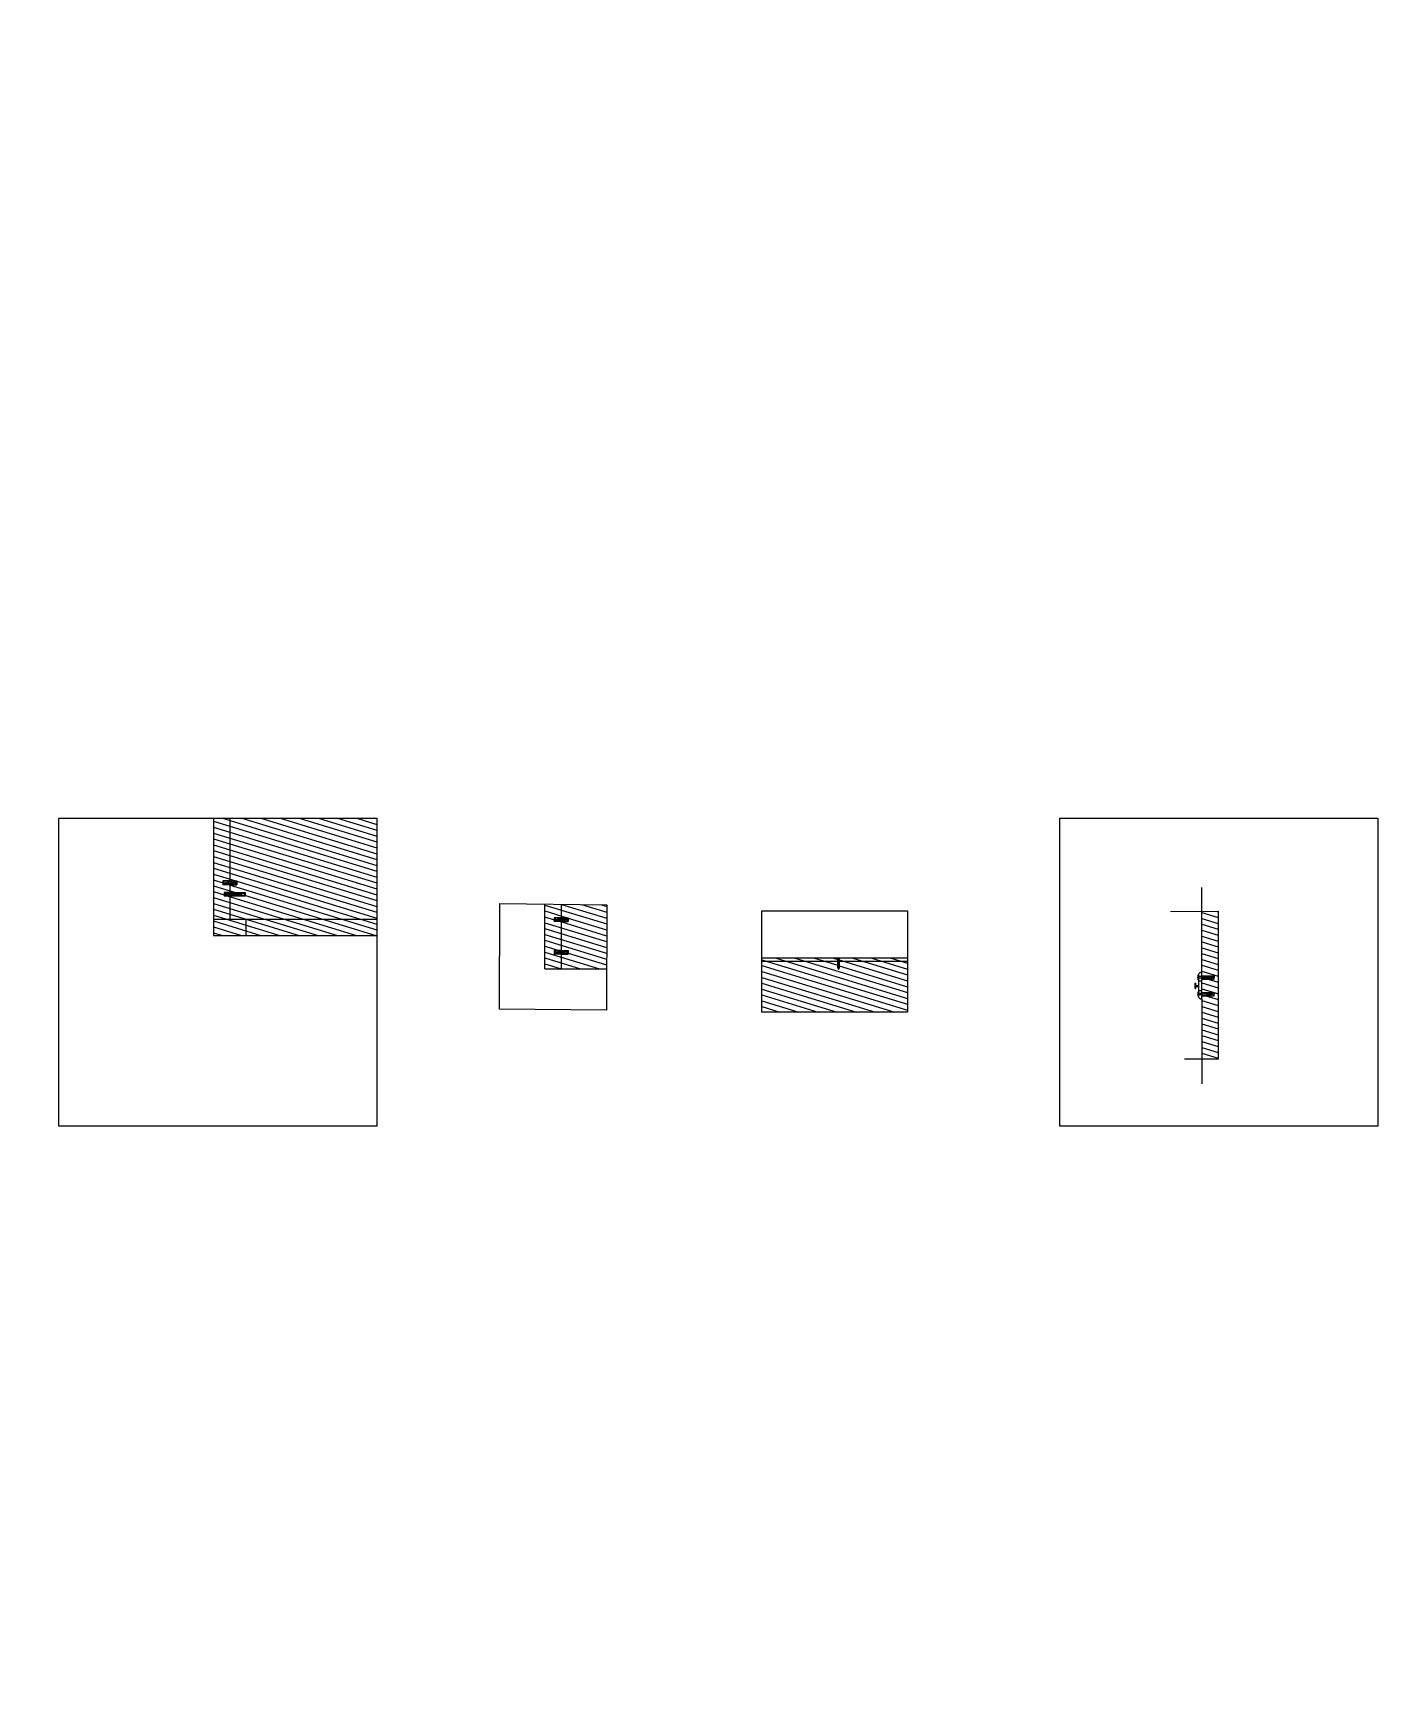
# Model space of a CAD drawing. Header units: centimetres. Extents: x 2056 to 3726, y 479 to 1259.
# Drawn here: x 3519.8 to 3725.5, y 1005.6 to 1259.1 of the extents above; entities that cross this region are included whole.
import ezdxf

# ---------------------------------------------------------------- set-up
doc = ezdxf.new("R2010")
doc.units = ezdxf.units.CM
doc.linetypes.add('CENTER2', pattern=[1.125, 0.75, -0.125, 0.125, -0.125])
doc.linetypes.add('PDF_IMPORT', pattern=[1, 0.8, -0.2])
doc.layers.add('A-FURN', color=94, linetype='Continuous')
doc.layers.add('ferramenta', color=211, linetype='Continuous')

msp = doc.modelspace()

# ---------------------------------------------------------------- hatches: boundary and pattern name
at = {"layer": 'A-FURN'}
h = msp.add_hatch(dxfattribs=at)
h.set_pattern_fill('ANSI31', color=253, scale=0.27, angle=118)
h.paths.add_polyline_path([(3277.14, 1045), (3275.29, 1045), (3275.29, 1044.01), (3277.14, 1044)])
h.paths.add_polyline_path([(3203.99, 1045), (3202.14, 1045), (3202.14, 1044.01), (3203.99, 1044.01)])
h.paths.add_polyline_path([(3197.14, 1044.99), (3197.14, 1044.99), (3195.29, 1044.99), (3195.29, 1044.01), (3197.14, 1044.01)])
h.paths.add_polyline_path([(3123.99, 1044.99), (3122.14, 1044.99), (3122.14, 1044.99), (3122.14, 1044.01), (3123.99, 1044.01)], flags=17)
h.paths.add_polyline_path([(3474.04, 1114.97), (3472.19, 1114.97), (3472.19, 1114.97), (3472.19, 1114), (3474.04, 1114)], flags=17)
h.paths.add_polyline_path([(3497.48, 1116.5), (3472.19, 1116.5), (3472.19, 1115.48), (3475.23, 1115.48), (3475.23, 1114), (3497.48, 1114)])
h.paths.add_polyline_path([(3472.19, 1139.05), (3469.69, 1139.05), (3469.69, 1091.95), (3472.19, 1091.95), (3472.19, 1114.97), (3472.19, 1114.97), (3471.32, 1114.97), (3471.32, 1115.48), (3472.19, 1115.48), (3472.19, 1116.5)])
h.paths.add_polyline_path([(3572.36, 1123.63), (3552.37, 1123.63), (3552.37, 1121.13), (3572.36, 1121.13)])
h.paths.add_polyline_path([(3552.37, 1123.63), (3547.37, 1123.63), (3547.37, 1121.13), (3552.37, 1121.13)])
h.paths.add_polyline_path([(3549.87, 1127.18), (3548.99, 1127.18), (3548.99, 1127.69), (3549.87, 1127.69), (3549.87, 1128.88), (3548.8, 1128.88), (3548.8, 1129.46), (3549.87, 1129.46), (3549.87, 1139.05), (3547.37, 1139.05), (3547.37, 1123.63), (3549.87, 1123.63)])
h.paths.add_polyline_path([(3572.36, 1139.05), (3549.87, 1139.05), (3549.87, 1129.46), (3550.94, 1129.46), (3550.94, 1128.88), (3549.87, 1128.88), (3549.87, 1127.69), (3552.27, 1127.69), (3552.27, 1127.18), (3549.87, 1127.18), (3549.87, 1123.63), (3552.37, 1123.63), (3572.36, 1123.63)])
h.paths.add_polyline_path([(3411.82, 1028.89), (3409.09, 1028.89), (3409.31, 1028.73), (3411.6, 1028.73)])
h.paths.add_polyline_path([(3410.28, 1032.16), (3409.17, 1032.16), (3409.1, 1032.05), (3409.13, 1032.04), (3410.28, 1032.04)])
h.paths.add_polyline_path([(3411.74, 1032.16), (3410.63, 1032.16), (3410.63, 1032.04), (3411.82, 1032.04)])
h.paths.add_polyline_path([(3411.82, 1032.04), (3410.63, 1032.04), (3410.63, 1029.93), (3410.28, 1029.93), (3410.28, 1032.04), (3409.13, 1032.04), (3409.09, 1032.04), (3409.09, 1028.89), (3411.82, 1028.89)])
h.paths.add_polyline_path([(3415.28, 1032.16), (3414.17, 1032.16), (3414.09, 1032.04), (3415.28, 1032.04)])
h.paths.add_polyline_path([(3416.74, 1032.16), (3415.64, 1032.16), (3415.64, 1032.04), (3416.82, 1032.04)])
h.paths.add_polyline_path([(3416.82, 1032.04), (3415.64, 1032.04), (3415.64, 1029.93), (3415.28, 1029.93), (3415.28, 1032.04), (3414.09, 1032.04), (3414.09, 1028.89), (3416.82, 1028.89)])
h.paths.add_polyline_path([(3416.82, 1028.89), (3414.09, 1028.89), (3414.31, 1028.73), (3416.6, 1028.73)])
h.paths.add_polyline_path([(3600.59, 1123.24), (3599.52, 1123.24), (3599.52, 1123.83), (3600.59, 1123.83), (3600.59, 1125.88), (3598.09, 1125.91), (3598.09, 1116.04), (3600.59, 1116.04), (3600.59, 1118.24), (3599.52, 1118.24), (3599.52, 1118.83), (3600.59, 1118.83)])
h.paths.add_polyline_path([(3607.54, 1125.8), (3600.59, 1125.88), (3600.59, 1123.83), (3601.66, 1123.83), (3601.66, 1123.24), (3600.59, 1123.24), (3600.59, 1118.83), (3601.66, 1118.83), (3601.66, 1118.24), (3600.59, 1118.24), (3600.59, 1116.04), (3600.59, 1116.04), (3607.51, 1116.04)])
h.paths.add_polyline_path([(3653.57, 1117.14), (3643.1, 1117.14), (3643.1, 1117.14), (3643.1, 1116.18), (3642.98, 1115.9), (3642.87, 1116.18), (3642.87, 1117.14), (3631.29, 1117.14), (3631.29, 1109.4), (3653.57, 1109.4)])
h.paths.add_polyline_path([(3653.57, 1117.64), (3643.1, 1117.64), (3643.1, 1117.14), (3653.57, 1117.14)])
h.paths.add_polyline_path([(3642.87, 1117.64), (3631.29, 1117.64), (3631.29, 1117.14), (3642.87, 1117.14)])
h.paths.add_polyline_path([(3415.32, 1034.75), (3412.96, 1034.75), (3412.96, 1032.25), (3415.32, 1032.25)])
h.paths.add_polyline_path([(3417.96, 1034.75), (3415.6, 1034.75), (3415.6, 1032.25), (3417.96, 1032.25)])
h.paths.add_polyline_path([(3397.24, 1139.05), (3394.74, 1139.05), (3394.74, 1112.68), (3395.28, 1112.68), (3395.28, 1112.39), (3394.74, 1112.39), (3394.74, 1091.95), (3397.24, 1091.95)])
h.paths.add_polyline_path([(3394.74, 1115.15), (3373.21, 1115.15), (3373.21, 1112.65), (3394.06, 1112.65), (3394.18, 1112.75), (3394.18, 1113.3), (3394.58, 1113.3), (3394.58, 1112.75), (3394.69, 1112.65), (3394.74, 1112.65), (3394.74, 1112.68)])
h.paths.add_polyline_path([(3410.31, 1034.75), (3407.96, 1034.75), (3407.96, 1032.25), (3410.31, 1032.25)])
h.paths.add_polyline_path([(3412.96, 1034.75), (3410.6, 1034.75), (3410.6, 1032.25), (3412.96, 1032.25)])
h.paths.add_polyline_path([(3407.96, 1034.75), (3386.56, 1034.75), (3386.56, 1032.25), (3407.96, 1032.25)])
h.paths.add_polyline_path([(3435.23, 1034.75), (3417.96, 1034.75), (3417.96, 1032.25), (3435.23, 1032.25)])
h.paths.add_polyline_path([(3197.14, 1146.26), (3122.14, 1146.26), (3122.14, 1143.76), (3197.14, 1143.76)])
h.paths.add_polyline_path([(3197.14, 1115.51), (3122.14, 1115.51), (3122.14, 1113.01), (3122.19, 1113.01), (3122.3, 1113.12), (3122.3, 1113.67), (3122.7, 1113.67), (3122.7, 1113.12), (3122.81, 1113.01), (3196.47, 1113.01), (3196.58, 1113.12), (3196.58, 1113.67), (3196.98, 1113.67), (3196.98, 1113.12), (3197.09, 1113.01), (3197.14, 1113.01)])
h.paths.add_polyline_path([(3277.14, 1146.26), (3202.14, 1146.26), (3202.14, 1143.76), (3277.14, 1143.76)])
h.paths.add_polyline_path([(3276.58, 1113.66), (3276.98, 1113.66), (3276.98, 1113.11), (3277.09, 1113), (3277.14, 1113), (3277.14, 1113.04), (3277.14, 1115.5), (3202.14, 1115.51), (3202.14, 1113.01), (3202.19, 1113.01), (3202.3, 1113.12), (3202.3, 1113.67), (3202.7, 1113.67), (3202.7, 1113.12), (3202.81, 1113.01), (3276.47, 1113), (3276.58, 1113.11)])
h.paths.add_polyline_path([(3277.14, 1083.51), (3202.14, 1083.51), (3202.14, 1080.95), (3202.3, 1081.1), (3202.3, 1081.67), (3202.7, 1081.67), (3202.7, 1081.1), (3202.79, 1081.01), (3276.47, 1081.01), (3276.58, 1081.11), (3276.58, 1081.66), (3276.98, 1081.66), (3276.98, 1081.11), (3277.09, 1081.01), (3277.14, 1081.01)])
h.paths.add_polyline_path([(3197.14, 1083.51), (3122.14, 1083.51), (3122.14, 1081.01), (3122.19, 1081.01), (3122.3, 1081.12), (3122.3, 1081.67), (3122.7, 1081.67), (3122.7, 1081.12), (3122.81, 1081.01), (3196.47, 1081.01), (3196.58, 1081.12), (3196.58, 1081.67), (3196.98, 1081.67), (3196.98, 1081.12), (3197.09, 1081.01), (3197.14, 1081.01)])
h.paths.add_polyline_path([(3194.1, 1045.5), (3197.14, 1045.5), (3197.14, 1046.51), (3122.14, 1046.51), (3122.14, 1045.5), (3125.18, 1045.5), (3125.18, 1044.01), (3194.1, 1044.01)])
h.paths.add_polyline_path([(3277.14, 1046.5), (3202.14, 1046.51), (3202.14, 1045.51), (3205.18, 1045.51), (3205.18, 1044.01), (3274.1, 1044.01), (3274.1, 1045.51), (3277.14, 1045.51)])
h.paths.add_polyline_path([(3197.14, 1019.51), (3122.14, 1019.51), (3122.14, 1017.01), (3122.19, 1017.01), (3122.3, 1017.12), (3122.3, 1017.67), (3122.7, 1017.67), (3122.7, 1017.12), (3122.81, 1017.01), (3196.47, 1017.01), (3196.58, 1017.12), (3196.58, 1017.67), (3196.98, 1017.67), (3196.98, 1017.12), (3197.09, 1017.01), (3197.14, 1017.01)])
h.paths.add_polyline_path([(3277.14, 1019.51), (3202.14, 1019.51), (3202.14, 1017.01), (3202.19, 1017.01), (3202.3, 1017.12), (3202.3, 1017.67), (3202.7, 1017.67), (3202.7, 1017.12), (3202.81, 1017.01), (3276.47, 1017.01), (3276.58, 1017.11), (3276.58, 1017.66), (3276.98, 1017.66), (3276.98, 1017.11), (3277.14, 1016.96)])
h.paths.add_polyline_path([(3197.14, 987.5), (3122.14, 987.5), (3122.14, 985.01), (3122.19, 985.01), (3122.3, 985.12), (3122.3, 985.67), (3122.7, 985.67), (3122.7, 985.12), (3122.81, 985.01), (3196.47, 985.01), (3196.58, 985.12), (3196.58, 985.67), (3196.98, 985.67), (3196.98, 985.12), (3197.14, 984.97)])
h.paths.add_polyline_path([(3277.14, 987.51), (3202.14, 987.51), (3202.14, 985.01), (3202.19, 985.01), (3202.3, 985.12), (3202.3, 985.67), (3202.7, 985.67), (3202.7, 985.12), (3202.81, 985.01), (3276.47, 985.01), (3276.58, 985.11), (3276.58, 985.66), (3276.98, 985.66), (3276.98, 985.11), (3277.14, 984.96)])
h.paths.add_polyline_path([(3197.14, 955.22), (3196.07, 955.22), (3196.07, 955.8), (3197.14, 955.8), (3197.14, 956.76), (3122.14, 956.76), (3122.14, 955.8), (3123.21, 955.8), (3123.21, 955.22), (3122.14, 955.22), (3122.14, 954.26), (3197.14, 954.26)])
h.paths.add_polyline_path([(3277.14, 956.76), (3202.14, 956.76), (3202.14, 955.8), (3203.21, 955.8), (3203.21, 955.22), (3202.14, 955.22), (3202.14, 954.26), (3277.14, 954.26), (3277.14, 955.22), (3276.07, 955.22), (3276.07, 955.8), (3277.14, 955.8)])
h.paths.add_polyline_path([(3197.14, 951.47), (3196.07, 951.47), (3196.07, 952.05), (3197.14, 952.05), (3197.14, 954.26), (3122.14, 954.26), (3122.14, 952.05), (3123.21, 952.05), (3123.21, 951.47), (3122.14, 951.47), (3122.14, 947.05), (3123.21, 947.05), (3123.21, 946.47), (3122.14, 946.47), (3122.14, 944.26), (3122.14, 944.26), (3197.14, 944.26), (3197.14, 946.47), (3196.07, 946.47), (3196.07, 947.05), (3197.14, 947.05)])
h.paths.add_polyline_path([(2972.57, 987.5), (2947.57, 987.5), (2947.57, 985.01), (2972.57, 985.01)])
h.paths.add_polyline_path([(2972.57, 1019.51), (2947.57, 1019.51), (2947.57, 1017.01), (2972.57, 1017.01)])
h.paths.add_polyline_path([(2972.57, 956.76), (2947.57, 956.76), (2947.57, 955.62), (2947.57, 955.62), (2948.52, 955.62), (2948.81, 955.5), (2948.52, 955.39), (2947.57, 955.39), (2947.57, 954.26), (2972.57, 954.26)])
h.paths.add_polyline_path([(2972.57, 954.26), (2970.21, 954.26), (2970.21, 944.26), (2972.57, 944.26)])
h.paths.add_polyline_path([(2970.21, 954.26), (2967.71, 954.26), (2967.71, 944.26), (2970.21, 944.26)])
h.paths.add_polyline_path([(2947.57, 958.31), (2947.07, 958.31), (2947.07, 955.62), (2947.57, 955.62)])
h.paths.add_polyline_path([(2947.57, 955.39), (2947.07, 955.39), (2947.07, 953.26), (2947.57, 953.26)])
h.paths.add_polyline_path([(2972.57, 1083.51), (2947.57, 1083.51), (2947.57, 1081.01), (2972.57, 1081.01)])
h.paths.add_polyline_path([(2972.57, 1046.51), (2947.57, 1046.51), (2947.57, 1045.38), (2948.52, 1045.38), (2948.81, 1045.26), (2948.52, 1045.15), (2947.57, 1045.15), (2947.57, 1044.01), (2972.57, 1044.01)])
h.paths.add_polyline_path([(2972.57, 1115.51), (2947.57, 1115.51), (2947.57, 1113.01), (2972.57, 1113.01)])
h.paths.add_polyline_path([(2972.57, 1146.26), (2947.57, 1146.26), (2947.57, 1145.13), (2947.57, 1145.13), (2948.52, 1145.13), (2948.81, 1145.01), (2948.52, 1144.9), (2947.57, 1144.9), (2947.57, 1143.76), (2972.57, 1143.76)])
h.paths.add_polyline_path([(2947.57, 1146.26), (2947.07, 1146.26), (2947.07, 1145.13), (2947.57, 1145.13)])
h.paths.add_polyline_path([(3199.64, 1146.26), (3198.83, 1146.26), (3197.14, 1146.26), (3197.14, 1143.76), (3197.14, 1113.05), (3197.68, 1113.05), (3197.68, 1112.75), (3197.14, 1112.75), (3197.14, 1081.05), (3197.68, 1081.05), (3197.68, 1080.76), (3197.14, 1080.76), (3197.14, 1045.5), (3198.02, 1045.5), (3198.02, 1044.99), (3197.14, 1044.99), (3197.14, 1017.05), (3197.68, 1017.05), (3197.68, 1016.76), (3197.14, 1016.76), (3197.14, 985.05), (3197.68, 985.05), (3197.68, 984.76), (3197.14, 984.76), (3197.14, 955.8), (3198.21, 955.8), (3198.21, 955.22), (3197.14, 955.22), (3197.14, 954.26), (3197.14, 952.05), (3198.21, 952.05), (3198.21, 951.47), (3197.14, 951.47), (3197.14, 947.05), (3198.21, 947.05), (3198.21, 946.47), (3197.14, 946.47), (3197.14, 944.26), (3199.64, 944.26)])
h.paths.add_polyline_path([(3022.57, 1256.61), (3021.53, 1256.61), (3021.53, 1257.17), (3022.57, 1257.17), (3022.57, 1259.14), (3020.07, 1259.14), (3020.07, 1231.64), (3022.57, 1231.64), (3022.57, 1235.18), (3021.69, 1235.18), (3021.69, 1235.69), (3022.57, 1235.69), (3022.57, 1236.89), (3021.5, 1236.89), (3021.5, 1237.47), (3022.57, 1237.47), (3022.57, 1250.81), (3021.5, 1250.81), (3021.5, 1251.39), (3022.57, 1251.39), (3022.57, 1252.59), (3021.69, 1252.59), (3021.69, 1253.1), (3022.57, 1253.1)])
h.paths.add_polyline_path([(3025.07, 1231.64), (3020.07, 1231.64), (3020.07, 1229.14), (3025.07, 1229.14)])
h.paths.add_polyline_path([(3055.07, 1231.64), (3025.07, 1231.64), (3025.07, 1229.14), (3055.07, 1229.14)])
h.paths.add_polyline_path([(3057.43, 1231.64), (3055.07, 1231.64), (3055.07, 1229.14), (3057.43, 1229.14)])
h.paths.add_polyline_path([(3060.07, 1231.64), (3057.71, 1231.64), (3057.71, 1229.14), (3060.07, 1229.14)])
h.paths.add_polyline_path([(3062.43, 1231.64), (3060.07, 1231.64), (3060.07, 1229.14), (3062.43, 1229.14)])
h.paths.add_polyline_path([(3065.07, 1231.64), (3062.71, 1231.64), (3062.71, 1229.14), (3065.07, 1229.14)])
h.paths.add_polyline_path([(3095.07, 1231.64), (3065.07, 1231.64), (3065.07, 1229.14), (3095.07, 1229.14)])
h.paths.add_polyline_path([(3100.07, 1231.64), (3095.07, 1231.64), (3095.07, 1229.14), (3100.07, 1229.14)])
h.paths.add_polyline_path([(3105.07, 1231.64), (3100.07, 1231.64), (3100.07, 1229.14), (3105.07, 1229.14)])
h.paths.add_polyline_path([(3102.57, 1235.18), (3101.69, 1235.18), (3101.69, 1235.69), (3102.57, 1235.69), (3102.57, 1236.89), (3101.5, 1236.89), (3101.5, 1237.47), (3102.57, 1237.47), (3102.57, 1250.81), (3101.5, 1250.81), (3101.5, 1251.39), (3102.57, 1251.39), (3102.57, 1252.59), (3101.69, 1252.59), (3101.69, 1253.1), (3102.57, 1253.1), (3102.57, 1256.61), (3101.53, 1256.61), (3101.53, 1257.17), (3102.57, 1257.17), (3102.57, 1259.14), (3100.07, 1259.14), (3100.07, 1231.64), (3100.07, 1231.64), (3102.57, 1231.64)])
h.paths.add_polyline_path([(3100.07, 1259.14), (3097.57, 1259.14), (3097.57, 1257.17), (3098.6, 1257.17), (3098.6, 1256.61), (3097.57, 1256.61), (3097.57, 1253.1), (3098.44, 1253.1), (3098.44, 1252.59), (3097.57, 1252.59), (3097.57, 1251.39), (3098.64, 1251.39), (3098.64, 1250.81), (3097.57, 1250.81), (3097.57, 1237.47), (3098.64, 1237.47), (3098.64, 1236.89), (3097.57, 1236.89), (3097.57, 1235.69), (3098.44, 1235.69), (3098.44, 1235.18), (3097.57, 1235.18), (3097.57, 1231.64), (3100.07, 1231.64)])
h.paths.add_polyline_path([(3033.16, 1257.14), (3021.57, 1257.14), (3021.57, 1256.64), (3033.16, 1256.64)])
h.paths.add_polyline_path([(3043.86, 1257.14), (3033.38, 1257.14), (3033.38, 1256.64), (3043.86, 1256.64)], flags=17)
h.paths.add_polyline_path([(3054.56, 1257.14), (3044.08, 1257.14), (3044.08, 1256.64), (3054.56, 1256.64)], flags=17)
h.paths.add_polyline_path([(3065.36, 1257.14), (3054.78, 1257.14), (3054.78, 1256.64), (3065.36, 1256.64)], flags=17)
h.paths.add_polyline_path([(3076.06, 1257.14), (3065.58, 1257.14), (3065.58, 1256.64), (3076.06, 1256.64)], flags=17)
h.paths.add_polyline_path([(3086.76, 1257.14), (3076.28, 1257.14), (3076.28, 1256.64), (3086.76, 1256.64)], flags=17)
h.paths.add_polyline_path([(3098.57, 1257.14), (3086.98, 1257.14), (3086.98, 1256.64), (3098.57, 1256.64)])
h.paths.add_polyline_path([(3113.16, 1257.14), (3101.57, 1257.14), (3101.57, 1256.64), (3113.16, 1256.64)])
h.paths.add_polyline_path([(3123.86, 1257.14), (3113.38, 1257.14), (3113.38, 1256.64), (3123.86, 1256.64)], flags=17)
h.paths.add_polyline_path([(3134.56, 1257.14), (3124.08, 1257.14), (3124.08, 1256.64), (3134.56, 1256.64)], flags=17)
h.paths.add_polyline_path([(3145.36, 1257.14), (3134.78, 1257.14), (3134.78, 1256.64), (3145.36, 1256.64)], flags=17)
h.paths.add_polyline_path([(3156.06, 1257.14), (3145.58, 1257.14), (3145.58, 1256.64), (3156.06, 1256.64)], flags=17)
h.paths.add_polyline_path([(3166.76, 1257.14), (3156.28, 1257.14), (3156.28, 1256.64), (3166.76, 1256.64)], flags=17)
h.paths.add_polyline_path([(3178.57, 1257.14), (3166.98, 1257.14), (3166.98, 1256.64), (3178.57, 1256.64)])
h.paths.add_polyline_path([(3180.07, 1259.14), (3177.57, 1259.14), (3177.57, 1257.17), (3178.6, 1257.17), (3178.6, 1256.61), (3177.57, 1256.61), (3177.57, 1253.1), (3178.45, 1253.1), (3178.45, 1252.59), (3177.57, 1252.59), (3177.57, 1251.39), (3177.57, 1251.39), (3178.64, 1251.39), (3178.64, 1250.81), (3177.57, 1250.81), (3177.57, 1237.47), (3178.64, 1237.47), (3178.64, 1236.89), (3177.57, 1236.89), (3177.57, 1235.69), (3178.44, 1235.69), (3178.44, 1235.18), (3177.57, 1235.18), (3177.57, 1231.64), (3180.07, 1231.64)])
h.paths.add_polyline_path([(3180.07, 1231.64), (3177.57, 1231.64), (3175.07, 1231.64), (3175.07, 1229.14), (3180.07, 1229.14)])
h.paths.add_polyline_path([(3175.07, 1231.64), (3145.07, 1231.64), (3145.07, 1229.14), (3175.07, 1229.14)])
h.paths.add_polyline_path([(3145.07, 1231.64), (3142.71, 1231.64), (3142.71, 1229.14), (3145.07, 1229.14)])
h.paths.add_polyline_path([(3142.43, 1231.64), (3140.07, 1231.64), (3140.07, 1229.14), (3142.43, 1229.14)])
h.paths.add_polyline_path([(3140.07, 1231.64), (3137.7, 1231.64), (3137.7, 1229.14), (3140.07, 1229.14)])
h.paths.add_polyline_path([(3137.42, 1231.64), (3135.07, 1231.64), (3135.07, 1229.14), (3137.42, 1229.14)])
h.paths.add_polyline_path([(3135.07, 1231.64), (3105.07, 1231.64), (3105.07, 1229.14), (3135.07, 1229.14)])
h.paths.add_polyline_path([(3097.57, 1250.81), (3096.5, 1250.81), (3096.5, 1251.39), (3097.57, 1251.39), (3097.57, 1252.59), (3095.17, 1252.59), (3095.17, 1253.1), (3097.57, 1253.1), (3097.57, 1256.64), (3086.98, 1256.64), (3086.98, 1255.68), (3086.87, 1255.4), (3086.86, 1255.43), (3086.95, 1255.68), (3086.95, 1257.17), (3086.76, 1257.17), (3086.76, 1256.64), (3076.28, 1256.64), (3076.28, 1256.64), (3076.28, 1255.68), (3076.17, 1255.4), (3076.06, 1255.68), (3076.06, 1256.64), (3065.58, 1256.64), (3065.58, 1255.68), (3065.47, 1255.4), (3065.46, 1255.43), (3065.55, 1255.68), (3065.55, 1257.17), (3065.36, 1257.17), (3065.36, 1256.64), (3054.78, 1256.64), (3054.78, 1256.64), (3054.78, 1255.68), (3054.67, 1255.4), (3054.56, 1255.68), (3054.56, 1256.64), (3044.08, 1256.64), (3044.08, 1255.68), (3043.97, 1255.4), (3043.96, 1255.43), (3044.05, 1255.68), (3044.05, 1257.17), (3043.86, 1257.17), (3043.86, 1256.64), (3033.38, 1256.64), (3033.38, 1256.64), (3033.38, 1255.68), (3033.27, 1255.4), (3033.16, 1255.68), (3033.16, 1256.64), (3022.57, 1256.64), (3022.57, 1253.1), (3024.97, 1253.1), (3024.97, 1252.59), (3022.57, 1252.59), (3022.57, 1251.39), (3023.64, 1251.39), (3023.64, 1250.81), (3022.57, 1250.81), (3022.57, 1237.47), (3023.64, 1237.47), (3023.64, 1236.89), (3022.57, 1236.89), (3022.57, 1235.69), (3024.97, 1235.69), (3024.97, 1235.18), (3022.57, 1235.18), (3022.57, 1231.64), (3025.07, 1231.64), (3055.07, 1231.64), (3057.17, 1231.64), (3057.17, 1231.74), (3057.25, 1231.74, -0.08048), (3057.89, 1231.74), (3057.96, 1231.74), (3062.17, 1231.65), (3062.17, 1231.74), (3062.25, 1231.74, -0.08048), (3062.89, 1231.74), (3062.96, 1231.74), (3097.57, 1231.7), (3097.57, 1235.18), (3095.17, 1235.18), (3095.17, 1235.69), (3097.57, 1235.69), (3097.57, 1236.89), (3096.5, 1236.89), (3096.5, 1237.47), (3097.57, 1237.47)])
h.paths.add_polyline_path([(3177.57, 1250.81), (3176.5, 1250.81), (3176.5, 1251.39), (3177.57, 1251.39), (3177.57, 1252.59), (3175.17, 1252.59), (3175.17, 1253.1), (3177.57, 1253.1), (3177.57, 1256.64), (3166.98, 1256.64), (3166.98, 1255.68), (3166.87, 1255.4), (3166.85, 1255.43), (3166.94, 1255.69), (3166.94, 1257.18), (3166.76, 1257.18), (3166.76, 1256.64), (3156.28, 1256.64), (3156.28, 1256.64), (3156.28, 1255.68), (3156.17, 1255.4), (3156.06, 1255.68), (3156.06, 1256.64), (3145.58, 1256.64), (3145.58, 1255.68), (3145.47, 1255.4), (3145.36, 1255.68), (3145.36, 1256.64), (3134.78, 1256.64), (3134.78, 1256.64), (3134.78, 1255.68), (3134.67, 1255.4), (3134.56, 1255.68), (3134.56, 1256.64), (3124.08, 1256.64), (3124.08, 1255.68), (3123.97, 1255.4), (3123.86, 1255.68), (3123.86, 1256.64), (3113.38, 1256.64), (3113.38, 1256.64), (3113.38, 1255.68), (3113.27, 1255.4), (3113.16, 1255.68), (3113.16, 1256.64), (3102.57, 1256.64), (3102.57, 1253.1), (3104.97, 1253.1), (3104.97, 1252.59), (3102.57, 1252.59), (3102.57, 1251.39), (3103.64, 1251.39), (3103.64, 1250.81), (3102.57, 1250.81), (3102.57, 1237.47), (3103.64, 1237.47), (3103.64, 1236.89), (3102.57, 1236.89), (3102.57, 1235.69), (3104.97, 1235.69), (3104.97, 1235.18), (3102.57, 1235.18), (3102.57, 1231.64), (3137.17, 1231.64), (3137.17, 1231.74), (3137.25, 1231.74, -0.08048), (3137.89, 1231.74), (3137.96, 1231.74), (3142.17, 1231.65), (3142.17, 1231.74), (3142.25, 1231.74, -0.08048), (3142.89, 1231.74), (3142.96, 1231.74), (3177.57, 1231.65), (3177.57, 1235.18), (3175.17, 1235.18), (3175.17, 1235.69), (3177.57, 1235.69), (3177.57, 1236.89), (3177.57, 1236.89), (3176.5, 1236.89), (3176.5, 1237.47), (3177.57, 1237.47)])
h.paths.add_polyline_path([(3166.76, 1255.68), (3166.76, 1256.64), (3166.79, 1257.18), (3166.79, 1255.69)], flags=16)
h = msp.add_hatch(dxfattribs=at)
h.set_pattern_fill('ANSI31', color=253, scale=0.27, angle=118)
h.paths.add_polyline_path([(3701.08, 1124.82), (3698.58, 1124.81), (3698.58, 1115.44), (3698.58, 1114.96), (3700.48, 1114.96), (3700.48, 1114.71), (3700.48, 1114.46), (3698.58, 1114.46), (3698.58, 1112.39), (3700.48, 1112.39), (3700.48, 1112.13), (3700.48, 1111.88), (3698.58, 1111.88), (3698.58, 1111.44), (3698.58, 1102.19), (3701.08, 1102.19)])

# ---------------------------------------------------------------- linework, layer by layer
at = {"layer": 'A-FURN', "color": 137}
for p, q in [((3547.37, 1139.05), (3547.37, 1121.13)), ((3549.87, 1139.05), (3549.87, 1129.46)), ((3549.87, 1129.46), (3548.8, 1129.46)), ((3548.8, 1129.46), (3548.8, 1128.88)), ((3549.87, 1128.88), (3548.8, 1128.88)), ((3549.87, 1129.46), (3550.94, 1129.46)), ((3549.87, 1128.88), (3549.87, 1127.69)), ((3549.87, 1128.88), (3550.94, 1128.88)), ((3550.94, 1129.46), (3550.94, 1128.88)), ((3698.58, 1115.44), (3698.58, 1128.44)), ((3549.87, 1127.69), (3548.99, 1127.69)), ((3548.99, 1127.69), (3548.99, 1127.18)), ((3548.99, 1127.18), (3549.87, 1127.18)), ((3549.87, 1127.69), (3552.27, 1127.69)), ((3549.87, 1127.18), (3552.27, 1127.18)), ((3549.87, 1127.18), (3549.87, 1123.63)), ((3598.09, 1116.04), (3598.09, 1125.91)), ((3600.59, 1125.88), (3600.59, 1123.83)), ((3600.59, 1125.88), (3600.59, 1123.83)), ((3547.37, 1123.63), (3572.36, 1123.63)), ((3552.37, 1121.13), (3552.37, 1123.63)), ((3599.52, 1123.83), (3599.52, 1123.24)), ((3600.59, 1123.83), (3599.52, 1123.83)), ((3599.52, 1123.83), (3599.52, 1123.24)), ((3600.59, 1123.83), (3601.66, 1123.83)), ((3600.59, 1123.83), (3601.66, 1123.83)), ((3601.66, 1123.83), (3601.66, 1123.24)), ((3601.66, 1123.83), (3601.66, 1123.24)), ((3693.78, 1124.79), (3701.08, 1124.82)), ((3701.08, 1124.82), (3701.08, 1102.19)), ((3547.37, 1121.13), (3572.36, 1121.13)), ((3600.59, 1123.24), (3599.52, 1123.24)), ((3600.59, 1123.24), (3599.52, 1123.24)), ((3600.59, 1123.24), (3601.66, 1123.24)), ((3600.59, 1123.24), (3600.59, 1118.83)), ((3599.52, 1118.83), (3599.52, 1118.24)), ((3600.59, 1118.83), (3599.52, 1118.83)), ((3599.52, 1118.83), (3599.52, 1118.24)), ((3600.59, 1118.24), (3599.52, 1118.24)), ((3600.59, 1118.24), (3599.52, 1118.24)), ((3600.59, 1118.83), (3601.66, 1118.83)), ((3600.59, 1118.83), (3601.66, 1118.83)), ((3600.59, 1118.24), (3601.66, 1118.24)), ((3600.59, 1118.24), (3601.66, 1118.24)), ((3600.59, 1118.24), (3600.59, 1116.04)), ((3601.66, 1118.83), (3601.66, 1118.24)), ((3601.66, 1118.83), (3601.66, 1118.24)), ((3598.09, 1116.04), (3600.59, 1116.04)), ((3600.59, 1116.04), (3607.51, 1116.04)), ((3642.87, 1117.64), (3631.29, 1117.64)), ((3642.87, 1117.14), (3631.29, 1117.14)), ((3642.87, 1117.64), (3642.87, 1117.14)), ((3642.87, 1117.14), (3642.87, 1116.18)), ((3642.87, 1116.18), (3642.98, 1115.9)), ((3643.1, 1116.18), (3642.98, 1115.9)), ((3653.57, 1117.64), (3643.1, 1117.64)), ((3643.1, 1117.64), (3643.1, 1117.14)), ((3653.57, 1117.14), (3643.1, 1117.14)), ((3643.1, 1117.14), (3643.1, 1116.18)), ((3698.58, 1114.96), (3700.48, 1114.96)), ((3698.58, 1114.46), (3700.48, 1114.46)), ((3700.48, 1114.96), (3700.48, 1114.71)), ((3700.48, 1114.46), (3700.48, 1114.71)), ((3698.58, 1112.39), (3700.48, 1112.39)), ((3698.58, 1111.88), (3700.48, 1111.88)), ((3698.58, 1111.44), (3698.58, 1098.44)), ((3700.48, 1112.39), (3700.48, 1112.13)), ((3700.48, 1111.88), (3700.48, 1112.13)), ((3701.08, 1102.19), (3695.92, 1102.19))]:
    msp.add_line(p, q, dxfattribs=at)
at = {"layer": 'A-FURN', "color": 137, "linetype": 'PDF_IMPORT'}
msp.add_line((3552.27, 1127.18), (3552.27, 1127.69), dxfattribs=at)
at = {"layer": 'A-FURN'}
msp.add_line((3600.59, 1118.83), (3599.52, 1118.83), dxfattribs=at)
at = {"layer": 'A-FURN', "linetype": 'Continuous'}
for p, q in [((3600.64, 1117.3), (3600.59, 1117.31)), ((3698.63, 1109.62), (3698.58, 1109.63))]:
    msp.add_line(p, q, dxfattribs=at)
at = {"layer": 'A-FURN', "color": 239, "linetype": 'Continuous'}
for p, q in [((3699.57, 1112.02), (3699.55, 1112.03)), ((3699.71, 1111.98), (3699.6, 1112.01)), ((3699.82, 1112.24), (3699.78, 1112.26))]:
    msp.add_line(p, q, dxfattribs=at)
at = {"layer": 'A-FURN'}
for points in [[(3523.7, 1139.05), (3572.36, 1139.05), (3572.36, 1091.95), (3523.7, 1091.95)], [(3676.84, 1139.05), (3725.5, 1139.05), (3725.5, 1091.95), (3676.84, 1091.95)], [(3591.2, 1125.99), (3607.54, 1125.8), (3607.49, 1109.68), (3591.16, 1109.87)], [(3631.29, 1124.88), (3653.57, 1124.88), (3653.57, 1109.4), (3631.29, 1109.4)]]:
    msp.add_lwpolyline(points, close=True, dxfattribs=at)
at = {"layer": 'ferramenta', "color": 239, "transparency": 33554687}
for p, q in [((3548.86, 1129.34), (3548.96, 1129.41)), ((3548.86, 1129), (3548.86, 1129.34)), ((3548.86, 1129), (3548.96, 1128.93)), ((3548.96, 1129.19), (3550.24, 1129.41)), ((3550.77, 1129.41), (3548.96, 1129.41)), ((3548.96, 1128.93), (3548.96, 1129.41)), ((3548.96, 1129.04), (3550.77, 1129.34)), ((3550.77, 1128.93), (3548.96, 1128.93)), ((3550.77, 1129.18), (3549.29, 1128.93)), ((3550.24, 1128.93), (3550.77, 1129.02)), ((3550.77, 1128.93), (3550.77, 1129.41)), ((3550.83, 1129.33), (3550.77, 1129.41)), ((3550.83, 1129.01), (3550.77, 1128.93)), ((3550.83, 1129.01), (3550.83, 1129.33)), ((3599.58, 1123.7), (3599.68, 1123.77)), ((3599.58, 1123.7), (3599.68, 1123.77)), ((3599.58, 1123.37), (3599.58, 1123.7)), ((3599.58, 1123.37), (3599.58, 1123.7)), ((3599.58, 1123.37), (3599.68, 1123.3)), ((3599.58, 1123.37), (3599.68, 1123.3)), ((3599.68, 1123.56), (3600.96, 1123.77)), ((3601.5, 1123.77), (3599.68, 1123.77)), ((3599.68, 1123.3), (3599.68, 1123.77)), ((3599.68, 1123.56), (3600.96, 1123.77)), ((3601.5, 1123.77), (3599.68, 1123.77)), ((3599.68, 1123.3), (3599.68, 1123.77)), ((3599.68, 1123.4), (3601.5, 1123.7)), ((3599.68, 1123.4), (3601.5, 1123.7)), ((3601.5, 1123.3), (3599.68, 1123.3)), ((3601.5, 1123.3), (3599.68, 1123.3)), ((3601.49, 1123.55), (3600.01, 1123.3)), ((3601.49, 1123.55), (3600.01, 1123.3)), ((3600.96, 1123.3), (3601.5, 1123.39)), ((3600.96, 1123.3), (3601.5, 1123.39)), ((3601.5, 1123.3), (3601.5, 1123.77)), ((3601.55, 1123.7), (3601.5, 1123.77)), ((3601.5, 1123.3), (3601.5, 1123.77)), ((3601.55, 1123.7), (3601.5, 1123.77)), ((3601.55, 1123.37), (3601.5, 1123.3)), ((3601.55, 1123.37), (3601.5, 1123.3)), ((3601.55, 1123.37), (3601.55, 1123.7)), ((3601.55, 1123.37), (3601.55, 1123.7)), ((3599.58, 1118.7), (3599.68, 1118.77)), ((3599.58, 1118.7), (3599.68, 1118.77)), ((3599.58, 1118.37), (3599.58, 1118.7)), ((3599.58, 1118.37), (3599.58, 1118.7)), ((3599.58, 1118.37), (3599.68, 1118.3)), ((3599.58, 1118.37), (3599.68, 1118.3)), ((3599.68, 1118.56), (3600.96, 1118.77)), ((3601.5, 1118.77), (3599.68, 1118.77)), ((3599.68, 1118.3), (3599.68, 1118.77)), ((3599.68, 1118.56), (3600.96, 1118.77)), ((3601.5, 1118.77), (3599.68, 1118.77)), ((3599.68, 1118.3), (3599.68, 1118.77)), ((3599.68, 1118.4), (3601.5, 1118.7)), ((3599.68, 1118.4), (3601.5, 1118.7)), ((3601.5, 1118.3), (3599.68, 1118.3)), ((3601.5, 1118.3), (3599.68, 1118.3)), ((3601.49, 1118.55), (3600.01, 1118.3)), ((3601.49, 1118.55), (3600.01, 1118.3)), ((3600.96, 1118.3), (3601.5, 1118.39)), ((3600.96, 1118.3), (3601.5, 1118.39)), ((3601.5, 1118.3), (3601.5, 1118.77)), ((3601.55, 1118.7), (3601.5, 1118.77)), ((3601.5, 1118.3), (3601.5, 1118.77)), ((3601.55, 1118.7), (3601.5, 1118.77)), ((3601.55, 1118.37), (3601.5, 1118.3)), ((3601.55, 1118.37), (3601.5, 1118.3)), ((3601.55, 1118.37), (3601.55, 1118.7)), ((3601.55, 1118.37), (3601.55, 1118.7)), ((3642.63, 1117.67), (3642.63, 1117.72)), ((3642.63, 1117.72), (3643.33, 1117.72)), ((3642.63, 1117.67), (3643.33, 1117.68)), ((3642.9, 1116.18), (3643.06, 1116.18)), ((3643.33, 1117.72), (3643.33, 1117.68)), ((3697.53, 1113.45), (3697.55, 1113.54)), ((3697.53, 1113.51), (3697.55, 1113.51)), ((3697.55, 1113.42), (3697.53, 1113.45)), ((3697.55, 1113.42), (3697.53, 1113.39)), ((3697.55, 1113.42), (3697.53, 1113.42)), ((3697.53, 1113.39), (3697.55, 1113.31)), ((3697.53, 1113.33), (3697.55, 1113.33)), ((3697.55, 1113.54), (3697.54, 1113.61)), ((3697.55, 1113.31), (3697.54, 1113.23)), ((3697.55, 1113.54), (3697.55, 1113.54)), ((3697.55, 1113.54), (3697.55, 1113.54)), ((3697.56, 1113.03), (3697.56, 1113.82)), ((3697.56, 1113.82), (3697.64, 1113.82)), ((3697.64, 1113.03), (3697.64, 1113.82)), ((3697.98, 1114.74), (3698, 1114.83)), ((3697.98, 1114.8), (3697.99, 1114.8)), ((3697.99, 1114.71), (3697.98, 1114.74)), ((3697.99, 1114.71), (3697.98, 1114.68)), ((3697.99, 1114.71), (3697.98, 1114.71)), ((3697.98, 1114.68), (3698, 1114.6)), ((3697.98, 1114.62), (3698, 1114.62)), ((3698, 1114.83), (3697.99, 1114.9)), ((3698, 1114.6), (3697.99, 1114.52)), ((3698, 1114.32), (3698, 1115.11)), ((3698, 1115.11), (3698.08, 1115.11)), ((3698, 1114.83), (3698, 1114.83)), ((3698, 1114.83), (3698, 1114.83)), ((3698, 1114.32), (3698.08, 1114.32)), ((3698.58, 1114.82), (3699.3, 1114.82)), ((3699.34, 1114.6), (3698.58, 1114.6)), ((3699.31, 1114.87), (3699.3, 1114.81)), ((3699.34, 1114.6), (3699.3, 1114.81)), ((3699.31, 1114.87), (3699.35, 1114.81)), ((3699.34, 1114.82), (3699.43, 1114.82)), ((3699.37, 1114.55), (3699.34, 1114.6)), ((3699.38, 1114.62), (3699.35, 1114.81)), ((3699.37, 1114.55), (3699.38, 1114.62)), ((3699.47, 1114.6), (3699.38, 1114.6)), ((3699.45, 1114.87), (3699.43, 1114.81)), ((3699.47, 1114.6), (3699.43, 1114.81)), ((3699.45, 1114.87), (3699.48, 1114.81)), ((3699.5, 1114.55), (3699.47, 1114.6)), ((3699.48, 1114.82), (3699.57, 1114.82)), ((3699.51, 1114.62), (3699.48, 1114.81)), ((3699.5, 1114.55), (3699.51, 1114.62)), ((3699.6, 1114.6), (3699.51, 1114.6)), ((3699.58, 1114.87), (3699.57, 1114.81)), ((3699.6, 1114.6), (3699.57, 1114.81)), ((3699.58, 1114.87), (3699.61, 1114.81)), ((3699.64, 1114.55), (3699.6, 1114.6)), ((3699.61, 1114.82), (3699.7, 1114.82)), ((3699.65, 1114.62), (3699.61, 1114.81)), ((3699.64, 1114.55), (3699.65, 1114.62)), ((3699.74, 1114.6), (3699.65, 1114.6)), ((3699.72, 1114.87), (3699.7, 1114.81)), ((3699.74, 1114.6), (3699.7, 1114.81)), ((3699.72, 1114.87), (3699.75, 1114.81)), ((3699.74, 1114.82), (3699.84, 1114.82)), ((3699.77, 1114.55), (3699.74, 1114.6)), ((3699.78, 1114.62), (3699.75, 1114.81)), ((3699.77, 1114.55), (3699.78, 1114.62)), ((3699.87, 1114.6), (3699.78, 1114.6)), ((3699.85, 1114.87), (3699.84, 1114.81)), ((3699.87, 1114.6), (3699.84, 1114.81)), ((3699.85, 1114.87), (3699.88, 1114.81)), ((3699.91, 1114.55), (3699.87, 1114.6)), ((3699.88, 1114.82), (3699.98, 1114.82)), ((3699.92, 1114.62), (3699.88, 1114.81)), ((3699.91, 1114.55), (3699.92, 1114.62)), ((3700.02, 1114.6), (3699.92, 1114.6)), ((3699.99, 1114.87), (3699.98, 1114.81)), ((3700.01, 1114.62), (3699.98, 1114.81)), ((3699.99, 1114.87), (3700.02, 1114.81)), ((3700.04, 1114.57), (3700.01, 1114.62)), ((3700.05, 1114.64), (3700.02, 1114.81)), ((3700.04, 1114.57), (3700.05, 1114.64)), ((3700.14, 1114.81), (3700.13, 1114.75)), ((3700.14, 1114.67), (3700.13, 1114.75)), ((3700.14, 1114.81), (3700.18, 1114.75)), ((3700.18, 1114.62), (3700.14, 1114.67)), ((3700.19, 1114.69), (3700.18, 1114.75)), ((3700.18, 1114.62), (3700.19, 1114.69)), ((3697.56, 1113.03), (3697.64, 1113.03)), ((3697.98, 1112.16), (3698, 1112.25)), ((3697.98, 1112.23), (3698, 1112.23)), ((3697.99, 1112.13), (3697.98, 1112.16)), ((3697.99, 1112.13), (3697.98, 1112.14)), ((3697.99, 1112.13), (3697.98, 1112.11)), ((3697.98, 1112.11), (3698, 1112.02)), ((3697.98, 1112.04), (3697.99, 1112.04)), ((3698, 1112.25), (3697.99, 1112.33)), ((3698, 1112.02), (3697.99, 1111.94)), ((3698, 1112.53), (3698.08, 1112.53)), ((3698, 1112.53), (3698, 1111.74)), ((3698, 1112.02), (3698, 1112.02)), ((3698, 1112.02), (3698, 1112.02)), ((3698, 1111.74), (3698.08, 1111.74)), ((3699.34, 1112.24), (3698.58, 1112.24)), ((3698.58, 1112.03), (3699.3, 1112.03)), ((3699.34, 1112.24), (3699.3, 1112.03)), ((3699.31, 1111.97), (3699.3, 1112.03)), ((3699.31, 1111.97), (3699.35, 1112.04)), ((3699.37, 1112.3), (3699.34, 1112.24)), ((3699.34, 1112.03), (3699.43, 1112.03)), ((3699.38, 1112.23), (3699.35, 1112.04)), ((3699.37, 1112.3), (3699.38, 1112.23)), ((3699.47, 1112.24), (3699.38, 1112.24)), ((3699.47, 1112.24), (3699.43, 1112.03)), ((3699.45, 1111.97), (3699.43, 1112.03)), ((3699.45, 1111.97), (3699.48, 1112.04)), ((3699.5, 1112.3), (3699.47, 1112.24)), ((3699.51, 1112.23), (3699.48, 1112.04)), ((3699.48, 1112.03), (3699.57, 1112.03)), ((3699.5, 1112.3), (3699.51, 1112.23)), ((3699.6, 1112.24), (3699.51, 1112.24)), ((3699.6, 1112.24), (3699.57, 1112.03)), ((3699.58, 1111.97), (3699.57, 1112.03)), ((3699.58, 1111.97), (3699.61, 1112.04)), ((3699.64, 1112.3), (3699.6, 1112.24)), ((3699.65, 1112.23), (3699.61, 1112.04)), ((3699.61, 1112.03), (3699.7, 1112.03)), ((3699.64, 1112.3), (3699.65, 1112.23)), ((3699.74, 1112.24), (3699.65, 1112.24)), ((3699.74, 1112.24), (3699.7, 1112.03)), ((3699.72, 1111.97), (3699.7, 1112.03)), ((3699.72, 1111.97), (3699.75, 1112.04)), ((3699.77, 1112.3), (3699.74, 1112.24)), ((3699.74, 1112.03), (3699.84, 1112.03)), ((3699.78, 1112.23), (3699.75, 1112.04)), ((3699.77, 1112.3), (3699.78, 1112.23)), ((3699.87, 1112.24), (3699.78, 1112.24)), ((3699.87, 1112.24), (3699.84, 1112.03)), ((3699.85, 1111.97), (3699.84, 1112.03)), ((3699.85, 1111.97), (3699.88, 1112.04)), ((3699.91, 1112.3), (3699.87, 1112.24)), ((3699.92, 1112.23), (3699.88, 1112.04)), ((3699.88, 1112.03), (3699.98, 1112.03)), ((3699.91, 1112.3), (3699.92, 1112.23)), ((3700.02, 1112.24), (3699.92, 1112.24)), ((3700.01, 1112.23), (3699.98, 1112.03)), ((3699.99, 1111.97), (3699.98, 1112.03)), ((3699.99, 1111.97), (3700.02, 1112.04)), ((3700.04, 1112.28), (3700.01, 1112.23)), ((3700.05, 1112.21), (3700.02, 1112.04)), ((3700.04, 1112.28), (3700.05, 1112.21)), ((3700.14, 1112.17), (3700.13, 1112.09)), ((3700.14, 1112.03), (3700.13, 1112.09)), ((3700.18, 1112.23), (3700.14, 1112.17)), ((3700.14, 1112.03), (3700.18, 1112.1)), ((3700.18, 1112.23), (3700.19, 1112.15)), ((3700.19, 1112.15), (3700.18, 1112.1))]:
    msp.add_line(p, q, dxfattribs=at)
at = {"layer": 'ferramenta', "color": 239}
for p, q in [((3549.13, 1127.57), (3549.07, 1127.57)), ((3549.07, 1127.57), (3549.07, 1127.29)), ((3549.18, 1127.29), (3549.07, 1127.29)), ((3549.14, 1127.62), (3549.12, 1127.54)), ((3549.17, 1127.31), (3549.12, 1127.54)), ((3549.14, 1127.62), (3549.17, 1127.56)), ((3549.17, 1127.57), (3549.24, 1127.57)), ((3549.22, 1127.31), (3549.17, 1127.56)), ((3549.2, 1127.24), (3549.17, 1127.31)), ((3549.2, 1127.24), (3549.22, 1127.31)), ((3549.21, 1127.29), (3549.28, 1127.29)), ((3549.24, 1127.62), (3549.23, 1127.54)), ((3549.27, 1127.31), (3549.23, 1127.54)), ((3549.24, 1127.62), (3549.28, 1127.56)), ((3549.27, 1127.57), (3549.35, 1127.57)), ((3549.31, 1127.24), (3549.27, 1127.31)), ((3549.33, 1127.31), (3549.28, 1127.56)), ((3549.31, 1127.24), (3549.33, 1127.31)), ((3549.32, 1127.29), (3549.4, 1127.29)), ((3549.35, 1127.62), (3549.34, 1127.54)), ((3549.38, 1127.31), (3549.34, 1127.54)), ((3549.35, 1127.62), (3549.39, 1127.56)), ((3549.42, 1127.24), (3549.38, 1127.31)), ((3549.39, 1127.57), (3549.46, 1127.57)), ((3549.44, 1127.31), (3549.39, 1127.56)), ((3549.42, 1127.24), (3549.44, 1127.31)), ((3549.43, 1127.29), (3549.51, 1127.29)), ((3549.47, 1127.62), (3549.46, 1127.54)), ((3549.5, 1127.31), (3549.46, 1127.54)), ((3549.47, 1127.62), (3549.5, 1127.56)), ((3549.5, 1127.57), (3549.59, 1127.57)), ((3549.55, 1127.31), (3549.5, 1127.56)), ((3549.53, 1127.24), (3549.5, 1127.31)), ((3549.53, 1127.24), (3549.55, 1127.31)), ((3549.55, 1127.29), (3549.64, 1127.29)), ((3549.59, 1127.62), (3549.58, 1127.54)), ((3549.62, 1127.31), (3549.58, 1127.54)), ((3549.59, 1127.62), (3549.63, 1127.56)), ((3549.66, 1127.24), (3549.62, 1127.31)), ((3549.63, 1127.57), (3549.71, 1127.57)), ((3549.68, 1127.31), (3549.63, 1127.56)), ((3549.66, 1127.24), (3549.68, 1127.31)), ((3549.67, 1127.29), (3549.76, 1127.29)), ((3549.72, 1127.62), (3549.71, 1127.54)), ((3549.75, 1127.31), (3549.71, 1127.54)), ((3549.72, 1127.62), (3549.76, 1127.56)), ((3549.75, 1127.57), (3549.87, 1127.57)), ((3549.79, 1127.24), (3549.75, 1127.31)), ((3549.8, 1127.31), (3549.76, 1127.56)), ((3549.79, 1127.24), (3549.8, 1127.31)), ((3549.8, 1127.29), (3549.87, 1127.29)), ((3549.87, 1127.65), (3549.92, 1127.65)), ((3549.87, 1127.65), (3549.87, 1127.21)), ((3549.87, 1127.21), (3549.92, 1127.21)), ((3549.92, 1127.65), (3549.92, 1127.21)), ((3549.92, 1127.65), (3551.64, 1127.65)), ((3551.59, 1127.6), (3549.92, 1127.6)), ((3551.59, 1127.45), (3549.92, 1127.45)), ((3551.59, 1127.41), (3549.92, 1127.41)), ((3551.59, 1127.26), (3549.92, 1127.26)), ((3549.92, 1127.21), (3551.64, 1127.21)), ((3551.59, 1127.65), (3551.59, 1127.45)), ((3551.59, 1127.41), (3551.59, 1127.21)), ((3551.64, 1127.65), (3551.64, 1127.21)), ((3551.64, 1127.57), (3552.07, 1127.57)), ((3551.64, 1127.29), (3552.07, 1127.29)), ((3552.07, 1127.66), (3552.23, 1127.66)), ((3552.07, 1127.66), (3552.07, 1127.2)), ((3552.07, 1127.2), (3552.23, 1127.2)), ((3552.23, 1127.66), (3552.23, 1127.2)), ((3697.64, 1113.49), (3698.08, 1113.49)), ((3697.64, 1113.34), (3698.08, 1113.34)), ((3698.08, 1115.16), (3698.08, 1111.69)), ((3698.08, 1114.19), (3698.58, 1114.19)), ((3698.58, 1115.44), (3698.35, 1115.44)), ((3698.58, 1111.44), (3698.58, 1115.44)), ((3698.08, 1112.69), (3698.58, 1112.69)), ((3698.34, 1111.44), (3698.58, 1111.44))]:
    msp.add_line(p, q, dxfattribs=at)
at = {"layer": 'ferramenta', "color": 239, "lineweight": 25, "transparency": 33554687}
msp.add_line((3643.06, 1116.18), (3643.06, 1117.67), dxfattribs=at)
at = {"layer": 'ferramenta', "color": 239, "linetype": 'CENTER2'}
for p, q in [((3698.58, 1114.82), (3698.08, 1114.82)), ((3698.58, 1114.6), (3698.08, 1114.6)), ((3698.58, 1112.24), (3698.08, 1112.24)), ((3698.58, 1112.03), (3698.08, 1112.03))]:
    msp.add_line(p, q, dxfattribs=at)
at = {"layer": 'ferramenta', "color": 239, "lineweight": 25, "transparency": 33554687}
for points in [[(3642.98, 1115.96), (3642.9, 1116.18), (3642.9, 1117.67)], [(3642.91, 1117.55), (3643.03, 1117.52)], [(3642.91, 1117.31), (3643.03, 1117.29)], [(3642.91, 1117.08), (3643.02, 1117.06)], [(3642.91, 1116.97), (3643.03, 1116.94)], [(3642.91, 1116.85), (3643.02, 1116.82)], [(3642.91, 1116.74), (3643.03, 1116.71)], [(3642.91, 1116.61), (3643.03, 1116.59)], [(3642.91, 1116.38), (3643.03, 1116.35)], [(3642.92, 1117.44), (3643.03, 1117.41)], [(3642.92, 1117.2), (3643.03, 1117.18)], [(3642.92, 1117.13), (3643.04, 1117.1)], [(3642.92, 1116.9), (3643.04, 1116.87)], [(3642.92, 1116.5), (3643.03, 1116.48)], [(3642.92, 1116.27), (3643.03, 1116.24)], [(3642.93, 1117.6), (3643.04, 1117.57)], [(3642.93, 1117.49), (3643.05, 1117.46)], [(3642.93, 1117.36), (3643.04, 1117.34)], [(3642.93, 1117.25), (3643.05, 1117.23)], [(3642.93, 1117.02), (3643.04, 1116.99)], [(3642.93, 1116.79), (3643.04, 1116.76)], [(3642.93, 1116.66), (3643.04, 1116.64)], [(3642.93, 1116.55), (3643.05, 1116.53)], [(3642.93, 1116.43), (3643.04, 1116.4)], [(3642.93, 1116.32), (3643.05, 1116.29)], [(3642.98, 1115.96), (3643.06, 1116.18)], [(3700.14, 1114.78), (3700.02, 1114.82)], [(3700.05, 1114.62), (3700.16, 1114.65)], [(3700.37, 1114.71), (3700.17, 1114.77)], [(3700.18, 1114.65), (3700.37, 1114.71)], [(3700.14, 1112.06), (3700.02, 1112.03)], [(3700.05, 1112.23), (3700.16, 1112.2)], [(3700.37, 1112.13), (3700.17, 1112.07)], [(3700.18, 1112.19), (3700.37, 1112.13)]]:
    msp.add_lwpolyline(points, dxfattribs=at)
at = {"layer": 'ferramenta', "color": 239}
for centre, radius, start, end in [((3549.15, 1127.43), 0.127, 127.3887, 232.6113), ((3698.35, 1115.17), 0.264, 88.8971, 183.2874), ((3698.35, 1111.7), 0.264, 176.7126, 271.1029)]:
    msp.add_arc(centre, radius, start, end, dxfattribs=at)
at = {"layer": 'ferramenta', "color": 239, "transparency": 33554687}
for centre, start, end in [((3699.54, 1113.42), 170.7975, 189.2025), ((3699.99, 1114.71), 170.7973, 189.2024), ((3699.99, 1112.14), 170.7976, 189.2027)]:
    msp.add_arc(centre, 2.01, start, end, dxfattribs=at)

doc.saveas('drawing.dxf')
